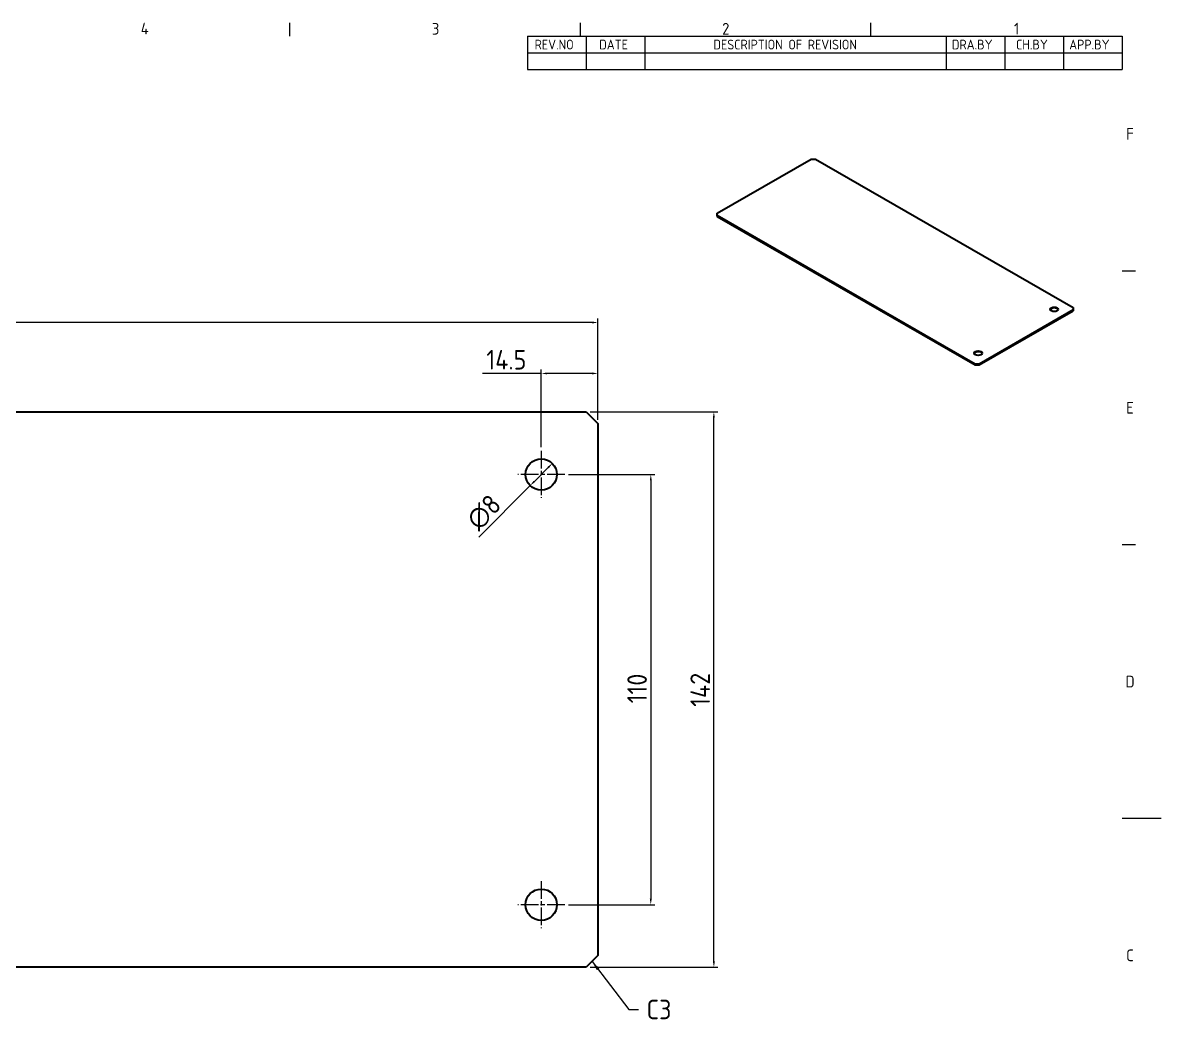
# Model space of a CAD drawing. Header units: millimetres. Extents: x 0 to 594, y 0 to 420.
# Drawn here: x 302.9 to 594, y 158.6 to 413.4 of the extents above; entities that cross this region are included whole.
import ezdxf

# ---------------------------------------------------------------- set-up
doc = ezdxf.new("R2010")
doc.units = ezdxf.units.MM
doc.linetypes.add('CHAIN', pattern=[0.35429999999999995, 0.2362, -0.0295, 0.0591, -0.0295])
doc.layers.get('0').update_dxf_attribs({"color": 3, "lineweight": 25})
for name, color, linetype, lineweight in [('가시적인 것(ISO)', 3, 'Continuous', 40), ('경계(ISO)', 7, 'Continuous', 25), ('기호(ISO)', 5, 'Continuous', 25), ('중심 표식(ISO)', 1, 'Continuous', 25), ('치수(ISO)', 2, 'Continuous', 25)]:
    doc.layers.add(name, color=color, linetype=linetype, lineweight=lineweight)
doc.styles.add('ISO ProportionalPSTEK', font='isocp.shx')
doc.styles.add('문자 텍스트_PSTEK_POSCO', font='isocp.shx')
doc.styles.add('치수 텍스트_PSTEK_POSCO', font='isocp.shx')
doc.dimstyles.new('치수_PSTEK_POSCO', dxfattribs={"dimtxt": 5, "dimasz": 1.5, "dimexe": 1, "dimexo": 1, "dimgap": 1, "dimtad": 1, "dimrnd": 1e-08, "dimdsep": 46, "dimtxsty": '치수 텍스트_PSTEK_POSCO', "dimcen": 0.09, "dimdle": 10, "dimclrd": 7, "dimclre": 7, "dimclrt": 2, "dimadec": 1, "dimazin": 2, "dimtfac": 1, "dimtmove": 0, "dimatfit": 3, "dimfxl": 0, "dimtolj": 1, "dimlwd": -1, "dimlwe": -1, "dimarcsym": 0})
doc.dimstyles.new('치수_PSTEK_POSCO$7', dxfattribs={"dimtxt": 5, "dimasz": 2.5, "dimexe": 1, "dimexo": 1, "dimgap": 1, "dimtad": 1, "dimrnd": 1e-08, "dimdsep": 46, "dimtxsty": '치수 텍스트_PSTEK_POSCO', "dimcen": 0.09, "dimdle": 10, "dimclrd": 7, "dimclre": 7, "dimclrt": 2, "dimadec": 1, "dimazin": 2, "dimtfac": 1, "dimtmove": 0, "dimatfit": 3, "dimfxl": 0, "dimtolj": 1, "dimlwd": -1, "dimlwe": -1, "dimarcsym": 0})

# ---------------------------------------------------------------- blocks, each defined once
blk = doc.blocks.new('경계 Default Border')
at = {"layer": '경계(ISO)'}
for p, q in [((371.25, 410), (371.25, 413.4000015258789)), ((445.4999923706055, 410), (445.4999923706055, 413.4000015258789)), ((519.7499847412109, 410), (519.7499847412109, 413.4000015258789)), ((584.0000152587891, 350), (587.400016784668, 350)), ((584.0000152587891, 280), (587.400016784668, 280))]:
    blk.add_line(p, q, dxfattribs=at)
at = {"layer": '경계(ISO)', "flags": 128}
blk.add_lwpolyline([(594.0000152587891, 210), (584.0000152587891, 210)], dxfattribs=at)
at = {"layer": '경계(ISO)', "color": 2, "char_height": 3.00000011920929, "attachment_point": 7, "style": '문자 텍스트_PSTEK_POSCO'}
for s, insert in [('4', (333.0984701308117, 410.4)), ('3', (407.5435395229536, 410.3713945155963)), ('2', (481.752739416884, 410.3713945155963)), ('1', (556.3610661041481, 410.4)), ('F', (585.0445395201642, 383.4999999403954)), ('E', (585.0445395201642, 313.4713944559917)), ('D', (584.8782702028949, 243.4713944559917)), ('C', (585.0445395201642, 173.4713944559917))]:
    blk.add_mtext(s, dxfattribs=dict(at, insert=insert))
blk = doc.blocks.new('리비전 내역')
at = {"layer": '기호(ISO)'}
for p, q in [((432.0000152587891, 410), (584.0000152587891, 410)), ((432.0000152587891, 410), (432.0000152587891, 405.72)), ((447.0000152587891, 410), (447.0000152587891, 405.72)), ((462.0000152587891, 410), (462.0000152587891, 405.72)), ((539.0000152587891, 410), (539.0000152587891, 405.72)), ((554.0000152587891, 410), (554.0000152587891, 405.72)), ((569.0000152587891, 410), (569.0000152587891, 405.72)), ((584.0000152587891, 410), (584.0000152587891, 405.72)), ((432.0000152587891, 405.72), (584.0000152587891, 405.72)), ((432.0000152587891, 405.72), (432.0000152587891, 401.4400000000001)), ((447.0000152587891, 405.72), (447.0000152587891, 401.4400000000001)), ((462.0000152587891, 405.72), (462.0000152587891, 401.4400000000001)), ((539.0000152587891, 405.72), (539.0000152587891, 401.4400000000001)), ((554.0000152587891, 405.72), (554.0000152587891, 401.4400000000001)), ((569.0000152587891, 405.72), (569.0000152587891, 401.4400000000001)), ((584.0000152587891, 405.72), (584.0000152587891, 401.4400000000001)), ((432.0000152587891, 401.4400000000001), (584.0000152587891, 401.4400000000001))]:
    blk.add_line(p, q, dxfattribs=at)
at = {"layer": '기호(ISO)', "color": 2, "char_height": 2.5, "attachment_point": 7, "style": 'ISO ProportionalPSTEK'}
for s, insert in [('REV.NO', (433.7871316270198, 406.5831824209448)), ('DATE', (450.3142470316257, 406.5831824209448)), ('DESCRIPTION OF REVISION', (479.507035692152, 406.5831824209448)), ('DRA.BY', (540.4757492141094, 406.5831824209448)), ('CH.BY', (556.8643067674008, 406.5831824209448)), ('APP.BY', (570.4777492192294, 406.5831824209448))]:
    blk.add_mtext(s, dxfattribs=dict(at, insert=insert))
blk = doc.blocks.new('*D23')
at = {"layer": 'Defpoints', "color": 0}
for p in [(441.5002059361087, 297.9210991950715), (441.5002059361087, 187.9210991950714), (463.5002059361088, 187.9210991950714)]:
    blk.add_point(p, dxfattribs=at)
at = {"layer": '치수(ISO)', "color": 7}
for p, q in [((442.5002059361087, 297.9210991950715), (464.5002059361088, 297.9210991950715)), ((463.5002059361088, 296.4210991950715), (463.5002059361088, 189.4210991950714)), ((442.5002059361087, 187.9210991950714), (464.5002059361088, 187.9210991950714))]:
    blk.add_line(p, q, dxfattribs=at)
for points in [[(463.2502059361088, 296.4210991950715), (463.7502059361088, 296.4210991950715), (463.5002059361088, 297.9210991950715)], [(463.2502059361088, 189.4210991950714), (463.7502059361088, 189.4210991950714), (463.5002059361088, 187.9210991950714)]]:
    blk.add_solid(points, dxfattribs=at)
at = {"layer": '치수(ISO)', "color": 2, "insert": (460.0002059361087, 239.4191306911344), "char_height": 5, "attachment_point": 4, "rotation": 90, "style": '치수 텍스트_PSTEK_POSCO'}
blk.add_mtext('\\A1;110', dxfattribs=at)
blk = doc.blocks.new('*D24')
at = {"layer": 'Defpoints', "color": 0}
for p in [(447.0002059361234, 313.9210991950715), (479.6296421376877, 313.9210991950715), (447.0002059361235, 171.9210991950714)]:
    blk.add_point(p, dxfattribs=at)
at = {"layer": '치수(ISO)', "color": 7}
for p, q in [((448.0002059361234, 313.9210991950715), (480.6296421376877, 313.9210991950715)), ((479.6296421376877, 173.4210991950714), (479.6296421376877, 312.4210991950715)), ((448.0002059361235, 171.9210991950714), (480.6296421376877, 171.9210991950714))]:
    blk.add_line(p, q, dxfattribs=at)
for points in [[(479.3796421376877, 312.4210991950715), (479.8796421376877, 312.4210991950715), (479.6296421376877, 313.9210991950715)], [(479.3796421376877, 173.4210991950714), (479.8796421376877, 173.4210991950714), (479.6296421376877, 171.9210991950714)]]:
    blk.add_solid(points, dxfattribs=at)
at = {"layer": '치수(ISO)', "color": 2, "insert": (476.1291500117034, 238.5209515572762), "char_height": 5, "attachment_point": 4, "rotation": 90, "style": '치수 텍스트_PSTEK_POSCO'}
blk.add_mtext('\\A1;142', dxfattribs=at)
blk = doc.blocks.new('*D25')
at = {"layer": 'Defpoints', "color": 0}
for p in [(450.0002059361235, 323.7521974227776), (450.0002059361235, 310.9210991950715), (435.5002059361087, 303.9210991950715)]:
    blk.add_point(p, dxfattribs=at)
at = {"layer": '치수(ISO)', "color": 7}
for p, q in [((435.5002059361087, 323.7521974227776), (420.4730194174812, 323.7521974227776)), ((435.5002059361087, 304.9210991950715), (435.5002059361087, 324.7521974227776)), ((448.5002059361235, 323.7521974227776), (437.0002059361087, 323.7521974227776)), ((450.0002059361235, 311.9210991950715), (450.0002059361235, 324.7521974227776))]:
    blk.add_line(p, q, dxfattribs=at)
for points in [[(437.0002059361087, 324.0021974227776), (437.0002059361087, 323.5021974227776), (435.5002059361087, 323.7521974227776)], [(448.5002059361235, 324.0021974227776), (448.5002059361235, 323.5021974227776), (450.0002059361235, 323.7521974227776)]]:
    blk.add_solid(points, dxfattribs=at)
at = {"layer": '치수(ISO)', "color": 2, "insert": (421.4730194174812, 327.2521974227776), "char_height": 5, "attachment_point": 4, "style": '치수 텍스트_PSTEK_POSCO'}
blk.add_mtext('\\A1;14.5', dxfattribs=at)
blk = doc.blocks.new('*D26')
at = {"layer": 'Defpoints', "color": 0}
for p in [(71.00020593612342, 336.7706471812462), (71.00020593612342, 310.9210991950713), (450.0002059361235, 310.9210991950715)]:
    blk.add_point(p, dxfattribs=at)
at = {"layer": '치수(ISO)', "color": 7}
for p, q in [((71.00020593612342, 311.9210991950713), (71.00020593612342, 337.7706471812462)), ((450.0002059361235, 311.9210991950715), (450.0002059361235, 337.7706471812462)), ((448.5002059361235, 336.7706471812462), (72.50020593612342, 336.7706471812462))]:
    blk.add_line(p, q, dxfattribs=at)
for points in [[(72.50020593612342, 337.0206471812462), (72.50020593612342, 336.5206471812462), (71.00020593612342, 336.7706471812462)], [(448.5002059361235, 337.0206471812462), (448.5002059361235, 336.5206471812462), (450.0002059361235, 336.7706471812462)]]:
    blk.add_solid(points, dxfattribs=at)
at = {"layer": '치수(ISO)', "color": 2, "insert": (255.8212222386191, 340.2706471812462), "char_height": 5, "attachment_point": 4, "style": '치수 텍스트_PSTEK_POSCO'}
blk.add_mtext('\\A1;379', dxfattribs=at)
blk = doc.blocks.new('*D27')
at = {"layer": 'Defpoints', "color": 0}
for p in [(438.3286330608553, 300.7495263198172), (432.6717788113621, 295.0926720703256)]:
    blk.add_point(p, dxfattribs=at)
at = {"layer": '치수(ISO)', "color": 7}
for p, q in [((437.2679728890753, 299.6888661480376), (433.7324389831421, 296.1533322421053)), ((432.6717788113621, 295.0926720703256), (419.4969442920745, 281.9178375510421))]:
    blk.add_line(p, q, dxfattribs=at)
for points in [[(437.0911961937787, 299.8656428433342), (437.4447495843719, 299.5120894527409), (438.3286330608553, 300.7495263198172)], [(433.5556622878455, 296.330108937402), (433.9092156784387, 295.9765555468086), (432.6717788113621, 295.0926720703256)]]:
    blk.add_solid(points, dxfattribs=at)
at = {"layer": '치수(ISO)', "color": 2, "insert": (417.7291773391087, 285.0998180663818), "char_height": 5, "attachment_point": 4, "rotation": 44.99999999999137, "style": '치수 텍스트_PSTEK_POSCO'}
blk.add_mtext('\\A1;∅8', dxfattribs=at)

msp = doc.modelspace()

# ---------------------------------------------------------------- linework, layer by layer
at = {"layer": '가시적인 것(ISO)'}
for p, q in [((480.4678200312817, 364.7207736233134), (504.5094505916208, 378.5654278922549)), ((504.5094505916208, 378.5654278922549), (505.5701107634006, 378.565427892255)), ((505.5701107634006, 378.565427892255), (571.507818109056, 340.5944275811255)), ((480.4678200312819, 364.109980052625), (480.4678200312817, 364.7207736233134)), ((480.4678200312819, 363.9055932714143), (480.4678200312819, 364.109980052625)), ((546.4055273769372, 326.1389797414955), (480.4678200312819, 364.109980052625)), ((480.4678200312819, 363.9055932714143), (546.4055273769372, 325.9345929602848)), ((571.507818109056, 340.5944275811254), (571.5078181090562, 339.983634010437)), ((571.5078181090562, 339.983634010437), (547.466187548717, 326.1389797414956)), ((547.466187548717, 325.9345929602849), (571.5078181090562, 339.7792472292264)), ((571.5078181090562, 339.983634010437), (571.5078181090562, 339.7792472292264)), ((546.4055273769372, 326.1389797414955), (546.4055273769372, 325.9345929602848)), ((547.466187548717, 326.1389797414956), (546.4055273769372, 326.1389797414955)), ((547.466187548717, 325.9345929602849), (547.466187548717, 326.1389797414956)), ((546.4055273769372, 325.9345929602848), (547.466187548717, 325.9345929602849)), ((74.00020593612342, 313.9210991950713), (447.0002059361234, 313.9210991950715)), ((447.0002059361235, 313.9210991950715), (450.0002059361235, 310.9210991950715)), ((450.0002059361235, 310.9210991950715), (450.0002059361235, 174.9210991950714)), ((450.0002059361235, 174.9210991950714), (447.0002059361235, 171.9210991950714)), ((447.0002059361235, 171.9210991950714), (74.0002059361234, 171.9210991950713))]:
    msp.add_line(p, q, dxfattribs=at)
for centre in [(435.5002059361087, 297.9210991950715), (435.5002059361087, 187.9210991950714)]:
    msp.add_circle(centre, 4, dxfattribs=at)
for centre in [(566.6464589883959, 340.1363324031101), (547.2010225057688, 328.9384502738193)]:
    msp.add_ellipse(centre, major_axis=(0.9999999999999998, -5.918876500032866e-14), ratio=0.575861700985312, dxfattribs=at)
for centre in [(566.6464589883959, 339.9319456218996), (547.2010225057688, 328.7340634926087)]:
    msp.add_ellipse(centre, major_axis=(0.9999999999999989, 4.336808689942018e-16), ratio=0.575861700985312, start_param=0.1784065996155951, end_param=2.963186053974197, dxfattribs=at)
at = {"layer": '중심 표식(ISO)', "linetype": 'CHAIN', "ltscale": 19.05165100097656}
for p, q in [((435.5002059361087, 303.9210991950715), (435.5002059361087, 291.9210991950714)), ((441.5002059361087, 297.9210991950715), (429.5002059361087, 297.9210991950715)), ((435.5002059361087, 193.9210991950715), (435.5002059361087, 181.9210991950714)), ((441.5002059361087, 187.9210991950714), (429.5002059361087, 187.9210991950714))]:
    msp.add_line(p, q, dxfattribs=at)

# ---------------------------------------------------------------- block references
msp.add_blockref('경계 Default Border', (0, 0))
at = {"layer": '기호(ISO)'}
msp.add_blockref('리비전 내역', (0, 0), dxfattribs=at)

# ---------------------------------------------------------------- texts
at = {"layer": '기호(ISO)', "color": 2, "insert": (462.4002227028748, 161.1272916848553), "char_height": 5, "attachment_point": 4, "style": '치수 텍스트_PSTEK_POSCO'}
msp.add_mtext('{C3}', dxfattribs=at)

# ---------------------------------------------------------------- dimensions: what is measured, and where the dimension line sits
at = {"layer": '치수(ISO)', "color": 7}
for base, p1, p2, angle, override, picture, middle in [((71.00020593612342, 336.7706471812462), (450.0002059361235, 310.9210991950715), (71.00020593612342, 310.9210991950713), 180, {"dimdec": 2, "dimtp": 0, "dimtm": -0, "dimtdec": 2, "dimtofl": 0, "dimatfit": 1}, '*D26', (260.5002059361235, 336.7706471812462)), ((450.0002059361235, 323.7521974227776), (435.5002059361087, 303.9210991950715), (450.0002059361235, 310.9210991950715), 180, {"dimdec": 2, "dimtp": 0, "dimtm": -0, "dimtdec": 2, "dimtofl": 0, "dimatfit": 2}, '*D25', (426.5765728080745, 323.7521974227776)), ((479.6296421376877, 313.9210991950715), (447.0002059361235, 171.9210991950714), (447.0002059361234, 313.9210991950715), 90, {"dimdec": 2, "dimtp": 0, "dimtm": -0, "dimtdec": 2, "dimtofl": 0, "dimatfit": 1}, '*D24', (479.6296421376876, 242.9210991950715)), ((463.5002059361088, 187.9210991950714), (441.5002059361087, 297.9210991950715), (441.5002059361087, 187.9210991950714), 90, {"dimdec": 2, "dimtp": 0, "dimtm": -0, "dimtdec": 2, "dimtofl": 0, "dimatfit": 1}, '*D23', (463.5002059361087, 242.9210991950714))]:
    dim = msp.add_linear_dim(base=base, p1=p1, p2=p2, angle=angle, dimstyle='치수_PSTEK_POSCO', override=override, dxfattribs=at)
    dim.commit()
    dim.dimension.update_dxf_attribs({"geometry": picture, "text_midpoint": middle, "dimtype": 160})
dim = msp.add_diameter_dim_2p(p1=(438.3286330608553, 300.7495263198172), p2=(432.6717788113621, 295.0926720703256), dimstyle='치수_PSTEK_POSCO', override={"dimdec": 2, "dimlfac": 1, "dimtp": 0, "dimtm": -0, "dimtdec": 2, "dimatfit": 2}, dxfattribs=at)
dim.commit()
dim.dimension.update_dxf_attribs({"geometry": '*D27', "text_midpoint": (422.5021481121178, 284.9230413710845), "dimtype": 163})

# ---------------------------------------------------------------- leaders
at = {"layer": '기호(ISO)', "color": 7, "annotation_type": 0, "has_hookline": 1, "hookline_direction": 0, "text_width": 5.940101910021416}
msp.add_leader([(448.5002059361235, 173.4210991950715), (457.9002227028748, 161.1272916848553), (460.4002227028748, 161.1272916848553)], dimstyle='치수_PSTEK_POSCO$7', override={"dimtad": 0}, dxfattribs=at)

doc.saveas('drawing.dxf')
